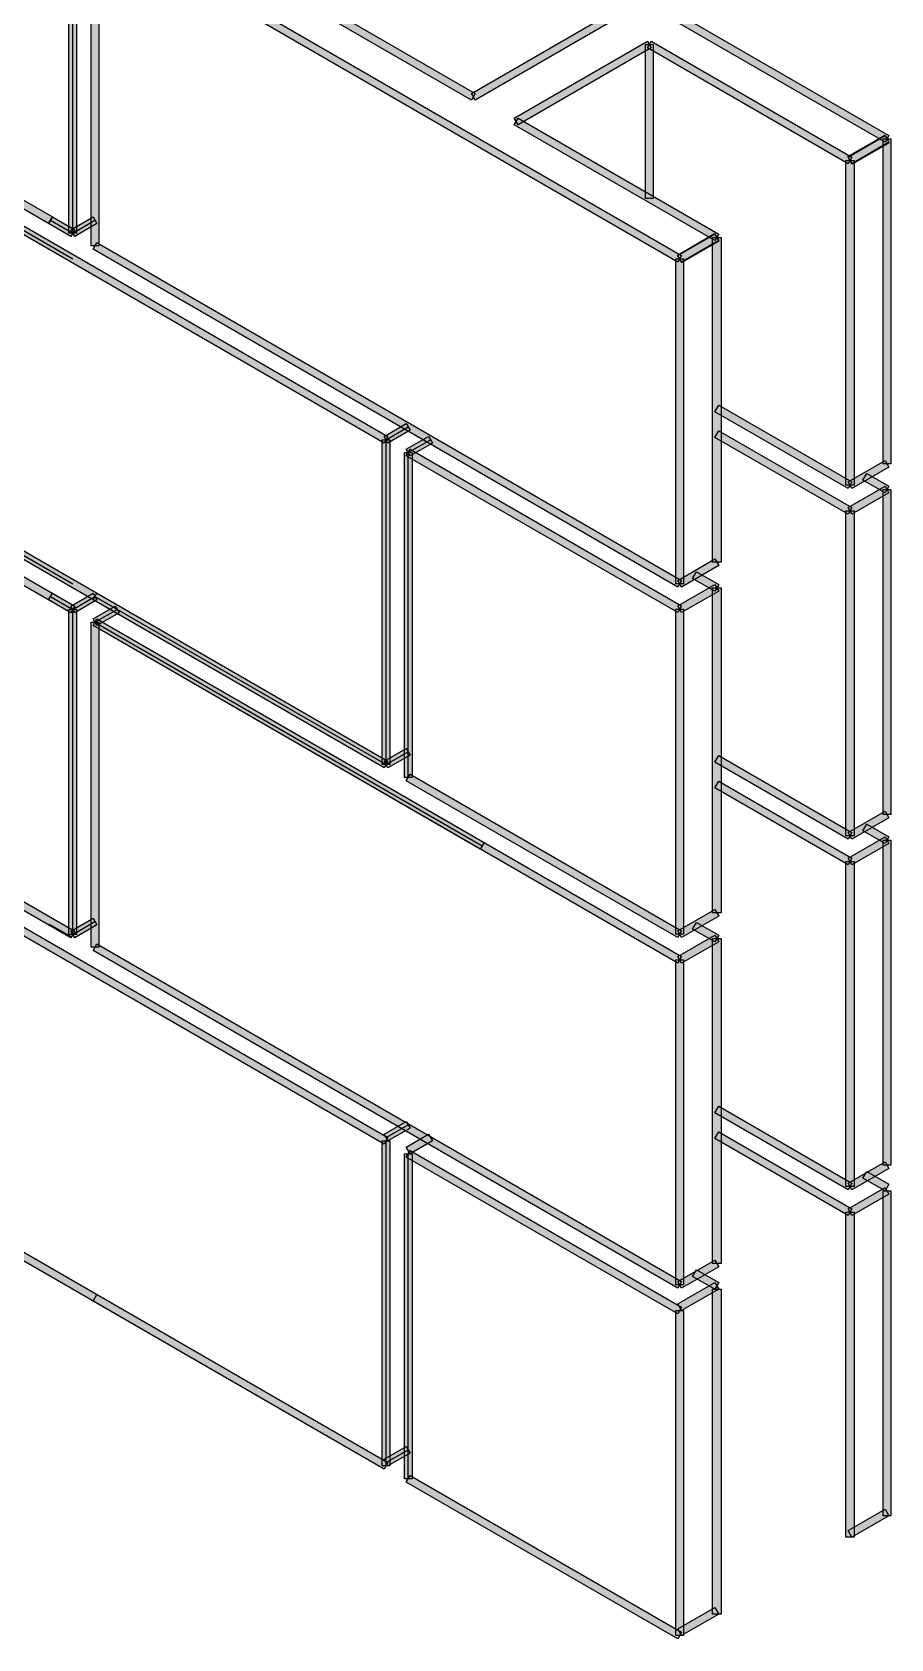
# Model space of a CAD drawing. Extents: x 0 to 119, y 0 to 84.
# Drawn here: x 53.977 to 55.986, y 64.091 to 67.848 of the extents above; entities that cross this region are included whole.
import ezdxf

# ---------------------------------------------------------------- set-up
doc = ezdxf.new("R2010")
doc.units = 0
doc.header["$MEASUREMENT"] = 0
doc.layers.add('3', color=7, linetype='CONTINUOUS')

msp = doc.modelspace()

# ---------------------------------------------------------------- linework, layer by layer
at = {"layer": '3', "color": 7, "linetype": 'Continuous'}
for p, q in [((54.072204, 67.378231), (54.072204, 68.138231)), ((53.436932, 67.685006), (54.072204, 67.318231)), ((54.020243, 67.408231), (54.072204, 67.378231)), ((54.072204, 67.378231), (54.124166, 67.408231)), ((53.436933, 66.925007), (54.072204, 66.558231)), ((54.805086, 66.895102), (54.857047, 66.925102)), ((54.805086, 66.135102), (54.805086, 66.895102)), ((54.857047, 66.865102), (54.909009, 66.895102)), ((54.857047, 66.105102), (54.857047, 66.865102)), ((54.020243, 66.528231), (54.072204, 66.498231)), ((54.037563, 66.518231), (54.072204, 66.498231)), ((54.037563, 66.518231), (54.072204, 66.498231)), ((54.072204, 66.498231), (54.124166, 66.528231)), ((54.124166, 66.528231), (54.805086, 66.135102)), ((54.072204, 65.738231), (54.072204, 66.498231)), ((54.124166, 66.468231), (54.176127, 66.498231)), ((54.124166, 66.468231), (55.030252, 65.945102)), ((54.805086, 66.135102), (54.857047, 66.165102)), ((54.017162, 65.762076), (54.069124, 65.732076)), ((54.072204, 65.738231), (54.124166, 65.768231)), ((54.034483, 65.752076), (54.069124, 65.732076)), ((54.034483, 65.752076), (54.069124, 65.732076)), ((54.805086, 65.262896), (54.857047, 65.292896)), ((54.805086, 64.495102), (54.805086, 65.255102)), ((54.857047, 64.465102), (54.857047, 65.225102)), ((54.805086, 64.502896), (54.857047, 64.532896))]:
    msp.add_line(p, q, dxfattribs=at)
for points in [[(54.60464, 68.380437), (54.61364, 68.396026), (55.981793, 67.606122), (55.972793, 67.590533), (54.60464, 68.380437)], [(52.716704, 68.150437), (52.725704, 68.166026), (54.024743, 67.416026), (54.015743, 67.400437), (52.716704, 68.150437)], [(54.081204, 67.378231), (54.063204, 67.378231), (54.063204, 68.138231), (54.081204, 68.138231), (54.081204, 67.378231)], [(54.115166, 68.108231), (54.133166, 68.108231), (54.133166, 67.348231), (54.115166, 67.348231), (54.115166, 68.108231)], [(55.496819, 67.326122), (55.487819, 67.310533), (54.119666, 68.100437), (54.128666, 68.116026), (55.496819, 67.326122)], [(55.013973, 67.704893), (55.004973, 67.689304), (54.292871, 68.100437), (54.301871, 68.116026), (55.013973, 67.704893)], [(55.316742, 67.884893), (55.325742, 67.869304), (55.013973, 67.689304), (55.004973, 67.704893), (55.316742, 67.884893)], [(55.416742, 67.827158), (55.425742, 67.811569), (55.113973, 67.631569), (55.104973, 67.647158), (55.416742, 67.827158)], [(55.895191, 67.556122), (55.886191, 67.540533), (55.416742, 67.811569), (55.425742, 67.827158), (55.895191, 67.556122)], [(55.412242, 67.819364), (55.430242, 67.819364), (55.430242, 67.459364), (55.412242, 67.459364), (55.412242, 67.819364)], [(54.809586, 66.902896), (54.800586, 66.887307), (53.432432, 67.677212), (53.441432, 67.6928), (54.809586, 66.902896)], [(55.104973, 67.631569), (55.113973, 67.647158), (55.583422, 67.376122), (55.574422, 67.360533), (55.104973, 67.631569)], [(55.895691, 67.539667), (55.885691, 67.556988), (55.972293, 67.606988), (55.982293, 67.589667), (55.895691, 67.539667)], [(55.895191, 67.540533), (55.886191, 67.556122), (55.972793, 67.606122), (55.981793, 67.590533), (55.895191, 67.540533)], [(55.968293, 67.598327), (55.986293, 67.598327), (55.986293, 66.838327), (55.968293, 66.838327), (55.968293, 67.598327)], [(55.880691, 67.548327), (55.900691, 67.548327), (55.900691, 66.788327), (55.880691, 66.788327), (55.880691, 67.548327)], [(54.076704, 67.386026), (54.067704, 67.370437), (54.015743, 67.400437), (54.024743, 67.416026), (54.076704, 67.386026)], [(54.119666, 67.416026), (54.128666, 67.400437), (54.076704, 67.370437), (54.067704, 67.386026), (54.119666, 67.416026)], [(55.497319, 67.309667), (55.487319, 67.326988), (55.573922, 67.376988), (55.583922, 67.359667), (55.497319, 67.309667)], [(55.496819, 67.310533), (55.487819, 67.326122), (55.574422, 67.376122), (55.583422, 67.360533), (55.496819, 67.310533)], [(54.119666, 67.340437), (54.128666, 67.356026), (55.496819, 66.566122), (55.487819, 66.550533), (54.119666, 67.340437)], [(55.568922, 67.368327), (55.588922, 67.368327), (55.588922, 66.608327), (55.568922, 66.608327), (55.568922, 67.368327)], [(55.501319, 66.558327), (55.483319, 66.558327), (55.483319, 67.318327), (55.501319, 67.318327), (55.501319, 66.558327)], [(54.076941, 66.505615), (54.067941, 66.490027), (52.699788, 67.279931), (52.708788, 67.29552), (54.076941, 66.505615)], [(55.574422, 66.960533), (55.583422, 66.976122), (55.895191, 66.796122), (55.886191, 66.780533), (55.574422, 66.960533)], [(54.809586, 66.142896), (54.800586, 66.127307), (53.432433, 66.917213), (53.441433, 66.932801), (54.809586, 66.142896)], [(54.809586, 66.887307), (54.800586, 66.902896), (54.852547, 66.932896), (54.861547, 66.917307), (54.809586, 66.887307)], [(54.796086, 66.895102), (54.814086, 66.895102), (54.814086, 66.135102), (54.796086, 66.135102), (54.796086, 66.895102)], [(54.796086, 66.895102), (54.814086, 66.895102), (54.814086, 66.135102), (54.796086, 66.135102), (54.796086, 66.895102)], [(54.861547, 66.857307), (54.852547, 66.872896), (54.904509, 66.902896), (54.913509, 66.887307), (54.861547, 66.857307)], [(55.895191, 66.736122), (55.886191, 66.720533), (55.574422, 66.900533), (55.583422, 66.916122), (55.895191, 66.736122)], [(54.848047, 66.865102), (54.866047, 66.865102), (54.866047, 66.105102), (54.848047, 66.105102), (54.848047, 66.865102)], [(54.848047, 66.865102), (54.866047, 66.865102), (54.866047, 66.105102), (54.848047, 66.105102), (54.848047, 66.865102)], [(55.496819, 66.506122), (55.487819, 66.490533), (54.852547, 66.857307), (54.861547, 66.872896), (55.496819, 66.506122)], [(55.972793, 66.846122), (55.981793, 66.830533), (55.895191, 66.780533), (55.886191, 66.796122), (55.972793, 66.846122)], [(55.972793, 66.846122), (55.981793, 66.830533), (55.895191, 66.780533), (55.886191, 66.796122), (55.972793, 66.846122)], [(55.920832, 66.800533), (55.929832, 66.816122), (55.981793, 66.786122), (55.972793, 66.770533), (55.920832, 66.800533)], [(55.895191, 66.720533), (55.886191, 66.736122), (55.972793, 66.786122), (55.981793, 66.770533), (55.895191, 66.720533)], [(55.968293, 66.778327), (55.986293, 66.778327), (55.986293, 66.018327), (55.968293, 66.018327), (55.968293, 66.778327)], [(55.880691, 66.728327), (55.900691, 66.728327), (55.900691, 65.968327), (55.880691, 65.968327), (55.880691, 66.728327)], [(55.574422, 66.616122), (55.583422, 66.600533), (55.496819, 66.550533), (55.487819, 66.566122), (55.574422, 66.616122)], [(55.574422, 66.616122), (55.583422, 66.600533), (55.496819, 66.550533), (55.487819, 66.566122), (55.574422, 66.616122)], [(55.496819, 66.490533), (55.487819, 66.506122), (55.574422, 66.556122), (55.583422, 66.540533), (55.496819, 66.490533)], [(55.52246, 66.570533), (55.53146, 66.586122), (55.583422, 66.556122), (55.574422, 66.540533), (55.52246, 66.570533)], [(52.699788, 66.519931), (52.708788, 66.53552), (54.076941, 65.745615), (54.067941, 65.730027), (52.699788, 66.519931)], [(54.076704, 66.506026), (54.067704, 66.490437), (54.015743, 66.520437), (54.024743, 66.536026), (54.076704, 66.506026)], [(54.076704, 66.490437), (54.067704, 66.506026), (54.119666, 66.536026), (54.128666, 66.520437), (54.076704, 66.490437)], [(54.076941, 66.490027), (54.067941, 66.505615), (54.119666, 66.536026), (54.128666, 66.520437), (54.076941, 66.490027)], [(54.076941, 66.490027), (54.067941, 66.505615), (54.119666, 66.536026), (54.128666, 66.520437), (54.076941, 66.490027)], [(54.809586, 66.142896), (54.800586, 66.127307), (54.119666, 66.520437), (54.128666, 66.536026), (54.809586, 66.142896)], [(54.809586, 66.142896), (54.800586, 66.127307), (54.119666, 66.520437), (54.128666, 66.536026), (54.809586, 66.142896)], [(55.568922, 66.548327), (55.588922, 66.548327), (55.588922, 65.788327), (55.568922, 65.788327), (55.568922, 66.548327)], [(54.081204, 65.738231), (54.063204, 65.738231), (54.063204, 66.498231), (54.081204, 66.498231), (54.081204, 65.738231)], [(54.128666, 66.460437), (54.119666, 66.476026), (54.171627, 66.506026), (54.180627, 66.490437), (54.128666, 66.460437)], [(55.034752, 65.952896), (55.025752, 65.937307), (54.119666, 66.460437), (54.128666, 66.476026), (55.034752, 65.952896)], [(55.034752, 65.952896), (55.025752, 65.937307), (54.119666, 66.460437), (54.128666, 66.476026), (55.034752, 65.952896)], [(55.496819, 65.686122), (55.487819, 65.670533), (54.119666, 66.460437), (54.128666, 66.476026), (55.496819, 65.686122)], [(55.501319, 65.738327), (55.483319, 65.738327), (55.483319, 66.498327), (55.501319, 66.498327), (55.501319, 65.738327)], [(55.501319, 65.738327), (55.483319, 65.738327), (55.483319, 66.498327), (55.501319, 66.498327), (55.501319, 65.738327)], [(54.115166, 66.468231), (54.133166, 66.468231), (54.133166, 65.708231), (54.115166, 65.708231), (54.115166, 66.468231)], [(54.115166, 66.468231), (54.133166, 66.468231), (54.133166, 65.708231), (54.115166, 65.708231), (54.115166, 66.468231)], [(54.133166, 65.708231), (54.115166, 65.708231), (54.115166, 66.468231), (54.133166, 66.468231), (54.133166, 65.708231)], [(54.809586, 66.127307), (54.800586, 66.142896), (54.852547, 66.172896), (54.861547, 66.157307), (54.809586, 66.127307)], [(55.574422, 66.140533), (55.583422, 66.156122), (55.895191, 65.976122), (55.886191, 65.960533), (55.574422, 66.140533)], [(54.852547, 66.097307), (54.861547, 66.112896), (55.496819, 65.746122), (55.487819, 65.730533), (54.852547, 66.097307)], [(55.895191, 65.916122), (55.886191, 65.900533), (55.574422, 66.080533), (55.583422, 66.096122), (55.895191, 65.916122)], [(54.809586, 65.262896), (54.800586, 65.247307), (53.432432, 66.037212), (53.441432, 66.0528), (54.809586, 65.262896)], [(55.972793, 66.026122), (55.981793, 66.010533), (55.895191, 65.960533), (55.886191, 65.976122), (55.972793, 66.026122)], [(55.972793, 66.026122), (55.981793, 66.010533), (55.895191, 65.960533), (55.886191, 65.976122), (55.972793, 66.026122)], [(55.920832, 65.980533), (55.929832, 65.996122), (55.981793, 65.966122), (55.972793, 65.950533), (55.920832, 65.980533)], [(55.895191, 65.900533), (55.886191, 65.916122), (55.972793, 65.966122), (55.981793, 65.950533), (55.895191, 65.900533)], [(55.895191, 65.900533), (55.886191, 65.916122), (55.972793, 65.966122), (55.981793, 65.950533), (55.895191, 65.900533)], [(55.968293, 65.958327), (55.986293, 65.958327), (55.986293, 65.198327), (55.968293, 65.198327), (55.968293, 65.958327)], [(55.968293, 65.958327), (55.986293, 65.958327), (55.986293, 65.198327), (55.968293, 65.198327), (55.968293, 65.958327)], [(55.880691, 65.908327), (55.900691, 65.908327), (55.900691, 65.148327), (55.880691, 65.148327), (55.880691, 65.908327)], [(55.880691, 65.908327), (55.900691, 65.908327), (55.900691, 65.148327), (55.880691, 65.148327), (55.880691, 65.908327)], [(54.119666, 65.776026), (54.128666, 65.760437), (54.076704, 65.730437), (54.067704, 65.746026), (54.119666, 65.776026)], [(54.119666, 65.776026), (54.128666, 65.760437), (54.076941, 65.730027), (54.067941, 65.745615), (54.119666, 65.776026)], [(54.119666, 65.776026), (54.128666, 65.760437), (54.076941, 65.730027), (54.067941, 65.745615), (54.119666, 65.776026)], [(55.574422, 65.796122), (55.583422, 65.780533), (55.496819, 65.730533), (55.487819, 65.746122), (55.574422, 65.796122)], [(55.52246, 65.750533), (55.53146, 65.766122), (55.583422, 65.736122), (55.574422, 65.720533), (55.52246, 65.750533)], [(55.496819, 65.670533), (55.487819, 65.686122), (55.574422, 65.736122), (55.583422, 65.720533), (55.496819, 65.670533)], [(55.496819, 65.670533), (55.487819, 65.686122), (55.574422, 65.736122), (55.583422, 65.720533), (55.496819, 65.670533)], [(55.568922, 65.728327), (55.588922, 65.728327), (55.588922, 64.968327), (55.568922, 64.968327), (55.568922, 65.728327)], [(55.568922, 65.728327), (55.588922, 65.728327), (55.588922, 64.968327), (55.568922, 64.968327), (55.568922, 65.728327)], [(54.119666, 65.700437), (54.128666, 65.716026), (55.496819, 64.926122), (55.487819, 64.910533), (54.119666, 65.700437)], [(55.501319, 64.918327), (55.483319, 64.918327), (55.483319, 65.678327), (55.501319, 65.678327), (55.501319, 64.918327)], [(55.501319, 64.918327), (55.483319, 64.918327), (55.483319, 65.678327), (55.501319, 65.678327), (55.501319, 64.918327)], [(55.574422, 65.320533), (55.583422, 65.336122), (55.895191, 65.156122), (55.886191, 65.140533), (55.574422, 65.320533)], [(55.574422, 65.320533), (55.583422, 65.336122), (55.895191, 65.156122), (55.886191, 65.140533), (55.574422, 65.320533)], [(54.809586, 64.502896), (54.800586, 64.487307), (53.432433, 65.277213), (53.441433, 65.292801), (54.809586, 64.502896)], [(54.809586, 65.255102), (54.800586, 65.27069), (54.852547, 65.30069), (54.861547, 65.285102), (54.809586, 65.255102)], [(55.895191, 65.096122), (55.886191, 65.080533), (55.574422, 65.260533), (55.583422, 65.276122), (55.895191, 65.096122)], [(54.796086, 65.255102), (54.814086, 65.255102), (54.814086, 64.495102), (54.796086, 64.495102), (54.796086, 65.255102)], [(54.796086, 65.255102), (54.814086, 65.255102), (54.814086, 64.495102), (54.796086, 64.495102), (54.796086, 65.255102)], [(54.861547, 65.225102), (54.852547, 65.24069), (54.904509, 65.27069), (54.913509, 65.255102), (54.861547, 65.225102)], [(54.848047, 65.225102), (54.866047, 65.225102), (54.866047, 64.465102), (54.848047, 64.465102), (54.848047, 65.225102)], [(54.848047, 65.225102), (54.866047, 65.225102), (54.866047, 64.465102), (54.848047, 64.465102), (54.848047, 65.225102)], [(55.496819, 64.866122), (55.487819, 64.850533), (54.852547, 65.217307), (54.861547, 65.232896), (55.496819, 64.866122)], [(55.972793, 65.206122), (55.981793, 65.190533), (55.895191, 65.140533), (55.886191, 65.156122), (55.972793, 65.206122)], [(55.972793, 65.206122), (55.981793, 65.190533), (55.895191, 65.140533), (55.886191, 65.156122), (55.972793, 65.206122)], [(55.972793, 65.206122), (55.981793, 65.190533), (55.895191, 65.140533), (55.886191, 65.156122), (55.972793, 65.206122)], [(55.920832, 65.168327), (55.929832, 65.183916), (55.981793, 65.153916), (55.972793, 65.138327), (55.920832, 65.168327)], [(55.895191, 65.080533), (55.886191, 65.096122), (55.972793, 65.146122), (55.981793, 65.130533), (55.895191, 65.080533)], [(55.968293, 65.138327), (55.986293, 65.138327), (55.986293, 64.378327), (55.968293, 64.378327), (55.968293, 65.138327)], [(55.880691, 65.088327), (55.900691, 65.088327), (55.900691, 64.328327), (55.880691, 64.328327), (55.880691, 65.088327)], [(55.574422, 64.976122), (55.583422, 64.960533), (55.496819, 64.910533), (55.487819, 64.926122), (55.574422, 64.976122)], [(55.574422, 64.976122), (55.583422, 64.960533), (55.496819, 64.910533), (55.487819, 64.926122), (55.574422, 64.976122)], [(55.52246, 64.938327), (55.53146, 64.953916), (55.583422, 64.923916), (55.574422, 64.908327), (55.52246, 64.938327)], [(54.809586, 64.502896), (54.800586, 64.487307), (54.119666, 64.880437), (54.128666, 64.896026), (54.809586, 64.502896)], [(55.496819, 64.858327), (55.487819, 64.873916), (55.574422, 64.923916), (55.583422, 64.908327), (55.496819, 64.858327)], [(55.568922, 64.908327), (55.588922, 64.908327), (55.588922, 64.148327), (55.568922, 64.148327), (55.568922, 64.908327)], [(55.501319, 64.098327), (55.483319, 64.098327), (55.483319, 64.858327), (55.501319, 64.858327), (55.501319, 64.098327)], [(55.501319, 64.098327), (55.483319, 64.098327), (55.483319, 64.858327), (55.501319, 64.858327), (55.501319, 64.098327)], [(54.809586, 64.495102), (54.800586, 64.51069), (54.852547, 64.54069), (54.861547, 64.525102), (54.809586, 64.495102)], [(54.852547, 64.457307), (54.861547, 64.472896), (55.496819, 64.106122), (55.487819, 64.090533), (54.852547, 64.457307)], [(55.972793, 64.393916), (55.981793, 64.378327), (55.895191, 64.328327), (55.886191, 64.343916), (55.972793, 64.393916)], [(55.972793, 64.393916), (55.981793, 64.378327), (55.895191, 64.328327), (55.886191, 64.343916), (55.972793, 64.393916)], [(55.574422, 64.163916), (55.583422, 64.148327), (55.496819, 64.098327), (55.487819, 64.113916), (55.574422, 64.163916)]]:
    msp.add_lwpolyline(points, dxfattribs=at)
for points in [[(54.60464, 68.380437), (54.61364, 68.396026), (55.981793, 67.606122)], [(54.60464, 68.380437), (55.981793, 67.606122), (55.972793, 67.590533)], [(54.60464, 68.380437), (55.972793, 67.590533), (54.60464, 68.380437)], [(52.716704, 68.150437), (52.725704, 68.166026), (54.024743, 67.416026)], [(52.716704, 68.150437), (54.024743, 67.416026), (54.015743, 67.400437)], [(52.716704, 68.150437), (54.015743, 67.400437), (52.716704, 68.150437)], [(54.081204, 67.378231), (54.063204, 67.378231), (54.063204, 68.138231)], [(54.081204, 67.378231), (54.063204, 68.138231), (54.081204, 68.138231)], [(54.081204, 67.378231), (54.081204, 68.138231), (54.081204, 67.378231)], [(54.115166, 68.108231), (54.133166, 68.108231), (54.133166, 67.348231)], [(54.115166, 68.108231), (54.133166, 67.348231), (54.115166, 67.348231)], [(54.115166, 68.108231), (54.115166, 67.348231), (54.115166, 68.108231)], [(55.496819, 67.326122), (54.119666, 68.100437), (54.128666, 68.116026)], [(55.496819, 67.326122), (55.487819, 67.310533), (54.119666, 68.100437)], [(55.496819, 67.326122), (54.128666, 68.116026), (55.496819, 67.326122)], [(55.013973, 67.704893), (54.292871, 68.100437), (54.301871, 68.116026)], [(55.013973, 67.704893), (55.004973, 67.689304), (54.292871, 68.100437)], [(55.013973, 67.704893), (54.301871, 68.116026), (55.013973, 67.704893)], [(55.316742, 67.884893), (55.013973, 67.689304), (55.004973, 67.704893)], [(55.316742, 67.884893), (55.004973, 67.704893), (55.316742, 67.884893)], [(55.316742, 67.884893), (55.325742, 67.869304), (55.013973, 67.689304)], [(55.416742, 67.827158), (55.113973, 67.631569), (55.104973, 67.647158)], [(55.416742, 67.827158), (55.104973, 67.647158), (55.416742, 67.827158)], [(55.416742, 67.827158), (55.425742, 67.811569), (55.113973, 67.631569)], [(55.895191, 67.556122), (55.416742, 67.811569), (55.425742, 67.827158)], [(55.895191, 67.556122), (55.425742, 67.827158), (55.895191, 67.556122)], [(55.412242, 67.819364), (55.430242, 67.819364), (55.430242, 67.459364)], [(55.412242, 67.819364), (55.430242, 67.459364), (55.412242, 67.459364)], [(55.412242, 67.819364), (55.412242, 67.459364), (55.412242, 67.819364)], [(55.895191, 67.556122), (55.886191, 67.540533), (55.416742, 67.811569)], [(54.809586, 66.902896), (53.432432, 67.677212), (53.441432, 67.6928)], [(54.809586, 66.902896), (54.800586, 66.887307), (53.432432, 67.677212)], [(54.809586, 66.902896), (53.441432, 67.6928), (54.809586, 66.902896)], [(55.104973, 67.631569), (55.113973, 67.647158), (55.583422, 67.376122)], [(55.104973, 67.631569), (55.583422, 67.376122), (55.574422, 67.360533)], [(55.104973, 67.631569), (55.574422, 67.360533), (55.104973, 67.631569)], [(55.895691, 67.539667), (55.885691, 67.556988), (55.972293, 67.606988)], [(55.895191, 67.540533), (55.886191, 67.556122), (55.972793, 67.606122)], [(55.895191, 67.540533), (55.972793, 67.606122), (55.981793, 67.590533)], [(55.895691, 67.539667), (55.972293, 67.606988), (55.982293, 67.589667)], [(55.895191, 67.540533), (55.981793, 67.590533), (55.895191, 67.540533)], [(55.895691, 67.539667), (55.982293, 67.589667), (55.895691, 67.539667)], [(55.968293, 67.598327), (55.986293, 67.598327), (55.986293, 66.838327)], [(55.968293, 67.598327), (55.986293, 66.838327), (55.968293, 66.838327)], [(55.968293, 67.598327), (55.968293, 66.838327), (55.968293, 67.598327)], [(55.880691, 67.548327), (55.900691, 67.548327), (55.900691, 66.788327)], [(55.880691, 67.548327), (55.900691, 66.788327), (55.880691, 66.788327)], [(55.880691, 67.548327), (55.880691, 66.788327), (55.880691, 67.548327)], [(54.076704, 67.386026), (54.015743, 67.400437), (54.024743, 67.416026)], [(54.076704, 67.386026), (54.024743, 67.416026), (54.076704, 67.386026)], [(54.119666, 67.416026), (54.076704, 67.370437), (54.067704, 67.386026)], [(54.119666, 67.416026), (54.067704, 67.386026), (54.119666, 67.416026)], [(54.119666, 67.416026), (54.128666, 67.400437), (54.076704, 67.370437)], [(54.076704, 67.386026), (54.067704, 67.370437), (54.015743, 67.400437)], [(55.497319, 67.309667), (55.487319, 67.326988), (55.573922, 67.376988)], [(55.496819, 67.310533), (55.487819, 67.326122), (55.574422, 67.376122)], [(55.496819, 67.310533), (55.574422, 67.376122), (55.583422, 67.360533)], [(55.497319, 67.309667), (55.573922, 67.376988), (55.583922, 67.359667)], [(54.119666, 67.340437), (54.128666, 67.356026), (55.496819, 66.566122)], [(54.119666, 67.340437), (55.496819, 66.566122), (55.487819, 66.550533)], [(54.119666, 67.340437), (55.487819, 66.550533), (54.119666, 67.340437)], [(55.496819, 67.310533), (55.583422, 67.360533), (55.496819, 67.310533)], [(55.497319, 67.309667), (55.583922, 67.359667), (55.497319, 67.309667)], [(55.568922, 67.368327), (55.588922, 67.368327), (55.588922, 66.608327)], [(55.568922, 67.368327), (55.588922, 66.608327), (55.568922, 66.608327)], [(55.568922, 67.368327), (55.568922, 66.608327), (55.568922, 67.368327)], [(55.501319, 66.558327), (55.483319, 66.558327), (55.483319, 67.318327)], [(55.501319, 66.558327), (55.483319, 67.318327), (55.501319, 67.318327)], [(55.501319, 66.558327), (55.501319, 67.318327), (55.501319, 66.558327)], [(54.076941, 66.505615), (52.699788, 67.279931), (52.708788, 67.29552)], [(54.076941, 66.505615), (54.067941, 66.490027), (52.699788, 67.279931)], [(54.076941, 66.505615), (52.708788, 67.29552), (54.076941, 66.505615)], [(55.574422, 66.960533), (55.583422, 66.976122), (55.895191, 66.796122)], [(54.809586, 66.142896), (53.432433, 66.917213), (53.441433, 66.932801)], [(54.809586, 66.142896), (53.441433, 66.932801), (54.809586, 66.142896)], [(54.809586, 66.887307), (54.800586, 66.902896), (54.852547, 66.932896)], [(54.809586, 66.887307), (54.852547, 66.932896), (54.861547, 66.917307)], [(55.574422, 66.960533), (55.895191, 66.796122), (55.886191, 66.780533)], [(55.574422, 66.960533), (55.886191, 66.780533), (55.574422, 66.960533)], [(54.809586, 66.142896), (54.800586, 66.127307), (53.432433, 66.917213)], [(54.796086, 66.895102), (54.814086, 66.895102), (54.814086, 66.135102)], [(54.796086, 66.895102), (54.814086, 66.135102), (54.796086, 66.135102)], [(54.796086, 66.895102), (54.796086, 66.135102), (54.796086, 66.895102)], [(54.796086, 66.895102), (54.814086, 66.895102), (54.814086, 66.135102)], [(54.796086, 66.895102), (54.814086, 66.135102), (54.796086, 66.135102)], [(54.796086, 66.895102), (54.796086, 66.135102), (54.796086, 66.895102)], [(54.809586, 66.887307), (54.861547, 66.917307), (54.809586, 66.887307)], [(54.861547, 66.857307), (54.852547, 66.872896), (54.904509, 66.902896)], [(54.861547, 66.857307), (54.904509, 66.902896), (54.913509, 66.887307)], [(54.861547, 66.857307), (54.913509, 66.887307), (54.861547, 66.857307)], [(55.895191, 66.736122), (55.574422, 66.900533), (55.583422, 66.916122)], [(55.895191, 66.736122), (55.886191, 66.720533), (55.574422, 66.900533)], [(55.895191, 66.736122), (55.583422, 66.916122), (55.895191, 66.736122)], [(54.848047, 66.865102), (54.866047, 66.865102), (54.866047, 66.105102)], [(54.848047, 66.865102), (54.866047, 66.105102), (54.848047, 66.105102)], [(54.848047, 66.865102), (54.848047, 66.105102), (54.848047, 66.865102)], [(54.848047, 66.865102), (54.866047, 66.865102), (54.866047, 66.105102)], [(54.848047, 66.865102), (54.866047, 66.105102), (54.848047, 66.105102)], [(54.848047, 66.865102), (54.848047, 66.105102), (54.848047, 66.865102)], [(55.496819, 66.506122), (54.852547, 66.857307), (54.861547, 66.872896)], [(55.496819, 66.506122), (55.487819, 66.490533), (54.852547, 66.857307)], [(55.496819, 66.506122), (54.861547, 66.872896), (55.496819, 66.506122)], [(55.972793, 66.846122), (55.895191, 66.780533), (55.886191, 66.796122)], [(55.972793, 66.846122), (55.886191, 66.796122), (55.972793, 66.846122)], [(55.972793, 66.846122), (55.895191, 66.780533), (55.886191, 66.796122)], [(55.972793, 66.846122), (55.886191, 66.796122), (55.972793, 66.846122)], [(55.972793, 66.846122), (55.981793, 66.830533), (55.895191, 66.780533)], [(55.972793, 66.846122), (55.981793, 66.830533), (55.895191, 66.780533)], [(55.920832, 66.800533), (55.929832, 66.816122), (55.981793, 66.786122)], [(55.895191, 66.720533), (55.886191, 66.736122), (55.972793, 66.786122)], [(55.895191, 66.720533), (55.972793, 66.786122), (55.981793, 66.770533)], [(55.920832, 66.800533), (55.981793, 66.786122), (55.972793, 66.770533)], [(55.920832, 66.800533), (55.972793, 66.770533), (55.920832, 66.800533)], [(55.968293, 66.778327), (55.986293, 66.778327), (55.986293, 66.018327)], [(55.968293, 66.778327), (55.986293, 66.018327), (55.968293, 66.018327)], [(55.968293, 66.778327), (55.968293, 66.018327), (55.968293, 66.778327)], [(55.895191, 66.720533), (55.981793, 66.770533), (55.895191, 66.720533)], [(55.880691, 66.728327), (55.900691, 66.728327), (55.900691, 65.968327)], [(55.880691, 66.728327), (55.900691, 65.968327), (55.880691, 65.968327)], [(55.880691, 66.728327), (55.880691, 65.968327), (55.880691, 66.728327)], [(55.574422, 66.616122), (55.496819, 66.550533), (55.487819, 66.566122)], [(55.574422, 66.616122), (55.487819, 66.566122), (55.574422, 66.616122)], [(55.574422, 66.616122), (55.496819, 66.550533), (55.487819, 66.566122)], [(55.574422, 66.616122), (55.487819, 66.566122), (55.574422, 66.616122)], [(55.574422, 66.616122), (55.583422, 66.600533), (55.496819, 66.550533)], [(55.574422, 66.616122), (55.583422, 66.600533), (55.496819, 66.550533)], [(55.496819, 66.490533), (55.487819, 66.506122), (55.574422, 66.556122)], [(55.496819, 66.490533), (55.574422, 66.556122), (55.583422, 66.540533)], [(55.52246, 66.570533), (55.53146, 66.586122), (55.583422, 66.556122)], [(55.52246, 66.570533), (55.583422, 66.556122), (55.574422, 66.540533)], [(55.52246, 66.570533), (55.574422, 66.540533), (55.52246, 66.570533)], [(52.699788, 66.519931), (52.708788, 66.53552), (54.076941, 65.745615)], [(52.699788, 66.519931), (54.076941, 65.745615), (54.067941, 65.730027)], [(52.699788, 66.519931), (54.067941, 65.730027), (52.699788, 66.519931)], [(54.076704, 66.506026), (54.015743, 66.520437), (54.024743, 66.536026)], [(54.076704, 66.506026), (54.067704, 66.490437), (54.015743, 66.520437)], [(54.076704, 66.506026), (54.024743, 66.536026), (54.076704, 66.506026)], [(54.076704, 66.490437), (54.067704, 66.506026), (54.119666, 66.536026)], [(54.076941, 66.490027), (54.067941, 66.505615), (54.119666, 66.536026)], [(54.076941, 66.490027), (54.067941, 66.505615), (54.119666, 66.536026)], [(54.076704, 66.490437), (54.119666, 66.536026), (54.128666, 66.520437)], [(54.076704, 66.490437), (54.128666, 66.520437), (54.076704, 66.490437)], [(54.076941, 66.490027), (54.119666, 66.536026), (54.128666, 66.520437)], [(54.076941, 66.490027), (54.119666, 66.536026), (54.128666, 66.520437)], [(54.076941, 66.490027), (54.128666, 66.520437), (54.076941, 66.490027)], [(54.076941, 66.490027), (54.128666, 66.520437), (54.076941, 66.490027)], [(54.809586, 66.142896), (54.119666, 66.520437), (54.128666, 66.536026)], [(54.809586, 66.142896), (54.119666, 66.520437), (54.128666, 66.536026)], [(54.809586, 66.142896), (54.800586, 66.127307), (54.119666, 66.520437)], [(54.809586, 66.142896), (54.800586, 66.127307), (54.119666, 66.520437)], [(54.809586, 66.142896), (54.128666, 66.536026), (54.809586, 66.142896)], [(54.809586, 66.142896), (54.128666, 66.536026), (54.809586, 66.142896)], [(55.496819, 66.490533), (55.583422, 66.540533), (55.496819, 66.490533)], [(55.568922, 66.548327), (55.588922, 66.548327), (55.588922, 65.788327)], [(55.568922, 66.548327), (55.588922, 65.788327), (55.568922, 65.788327)], [(55.568922, 66.548327), (55.568922, 65.788327), (55.568922, 66.548327)], [(54.081204, 65.738231), (54.063204, 65.738231), (54.063204, 66.498231)], [(54.081204, 65.738231), (54.063204, 66.498231), (54.081204, 66.498231)], [(54.081204, 65.738231), (54.081204, 66.498231), (54.081204, 65.738231)], [(54.128666, 66.460437), (54.119666, 66.476026), (54.171627, 66.506026)], [(55.034752, 65.952896), (54.119666, 66.460437), (54.128666, 66.476026)], [(55.034752, 65.952896), (54.119666, 66.460437), (54.128666, 66.476026)], [(55.496819, 65.686122), (54.119666, 66.460437), (54.128666, 66.476026)], [(54.128666, 66.460437), (54.171627, 66.506026), (54.180627, 66.490437)], [(54.128666, 66.460437), (54.180627, 66.490437), (54.128666, 66.460437)], [(55.034752, 65.952896), (54.128666, 66.476026), (55.034752, 65.952896)], [(55.034752, 65.952896), (54.128666, 66.476026), (55.034752, 65.952896)], [(55.496819, 65.686122), (54.128666, 66.476026), (55.496819, 65.686122)], [(55.501319, 65.738327), (55.483319, 65.738327), (55.483319, 66.498327)], [(55.501319, 65.738327), (55.483319, 66.498327), (55.501319, 66.498327)], [(55.501319, 65.738327), (55.483319, 65.738327), (55.483319, 66.498327)], [(55.501319, 65.738327), (55.483319, 66.498327), (55.501319, 66.498327)], [(55.501319, 65.738327), (55.501319, 66.498327), (55.501319, 65.738327)], [(55.501319, 65.738327), (55.501319, 66.498327), (55.501319, 65.738327)], [(54.115166, 66.468231), (54.133166, 66.468231), (54.133166, 65.708231)], [(54.115166, 66.468231), (54.133166, 65.708231), (54.115166, 65.708231)], [(54.115166, 66.468231), (54.115166, 65.708231), (54.115166, 66.468231)], [(54.115166, 66.468231), (54.133166, 66.468231), (54.133166, 65.708231)], [(54.115166, 66.468231), (54.133166, 65.708231), (54.115166, 65.708231)], [(54.115166, 66.468231), (54.115166, 65.708231), (54.115166, 66.468231)], [(54.133166, 65.708231), (54.115166, 65.708231), (54.115166, 66.468231)], [(54.133166, 65.708231), (54.115166, 66.468231), (54.133166, 66.468231)], [(55.034752, 65.952896), (55.025752, 65.937307), (54.119666, 66.460437)], [(55.034752, 65.952896), (55.025752, 65.937307), (54.119666, 66.460437)], [(55.496819, 65.686122), (55.487819, 65.670533), (54.119666, 66.460437)], [(54.133166, 65.708231), (54.133166, 66.468231), (54.133166, 65.708231)], [(54.809586, 66.127307), (54.800586, 66.142896), (54.852547, 66.172896)], [(54.809586, 66.127307), (54.852547, 66.172896), (54.861547, 66.157307)], [(54.809586, 66.127307), (54.861547, 66.157307), (54.809586, 66.127307)], [(55.574422, 66.140533), (55.583422, 66.156122), (55.895191, 65.976122)], [(55.574422, 66.140533), (55.895191, 65.976122), (55.886191, 65.960533)], [(55.574422, 66.140533), (55.886191, 65.960533), (55.574422, 66.140533)], [(54.852547, 66.097307), (54.861547, 66.112896), (55.496819, 65.746122)], [(54.852547, 66.097307), (55.496819, 65.746122), (55.487819, 65.730533)], [(54.852547, 66.097307), (55.487819, 65.730533), (54.852547, 66.097307)], [(55.895191, 65.916122), (55.574422, 66.080533), (55.583422, 66.096122)], [(55.895191, 65.916122), (55.886191, 65.900533), (55.574422, 66.080533)], [(55.895191, 65.916122), (55.583422, 66.096122), (55.895191, 65.916122)], [(54.809586, 65.262896), (53.432432, 66.037212), (53.441432, 66.0528)], [(54.809586, 65.262896), (54.800586, 65.247307), (53.432432, 66.037212)], [(54.809586, 65.262896), (53.441432, 66.0528), (54.809586, 65.262896)], [(55.972793, 66.026122), (55.895191, 65.960533), (55.886191, 65.976122)], [(55.972793, 66.026122), (55.886191, 65.976122), (55.972793, 66.026122)], [(55.972793, 66.026122), (55.895191, 65.960533), (55.886191, 65.976122)], [(55.972793, 66.026122), (55.886191, 65.976122), (55.972793, 66.026122)], [(55.972793, 66.026122), (55.981793, 66.010533), (55.895191, 65.960533)], [(55.972793, 66.026122), (55.981793, 66.010533), (55.895191, 65.960533)], [(55.920832, 65.980533), (55.929832, 65.996122), (55.981793, 65.966122)], [(55.895191, 65.900533), (55.886191, 65.916122), (55.972793, 65.966122)], [(55.895191, 65.900533), (55.886191, 65.916122), (55.972793, 65.966122)], [(55.895191, 65.900533), (55.972793, 65.966122), (55.981793, 65.950533)], [(55.895191, 65.900533), (55.972793, 65.966122), (55.981793, 65.950533)], [(55.895191, 65.900533), (55.981793, 65.950533), (55.895191, 65.900533)], [(55.895191, 65.900533), (55.981793, 65.950533), (55.895191, 65.900533)], [(55.920832, 65.980533), (55.981793, 65.966122), (55.972793, 65.950533)], [(55.920832, 65.980533), (55.972793, 65.950533), (55.920832, 65.980533)], [(55.968293, 65.958327), (55.986293, 65.958327), (55.986293, 65.198327)], [(55.968293, 65.958327), (55.986293, 65.198327), (55.968293, 65.198327)], [(55.968293, 65.958327), (55.968293, 65.198327), (55.968293, 65.958327)], [(55.968293, 65.958327), (55.986293, 65.958327), (55.986293, 65.198327)], [(55.968293, 65.958327), (55.986293, 65.198327), (55.968293, 65.198327)], [(55.968293, 65.958327), (55.968293, 65.198327), (55.968293, 65.958327)], [(55.880691, 65.908327), (55.900691, 65.908327), (55.900691, 65.148327)], [(55.880691, 65.908327), (55.900691, 65.148327), (55.880691, 65.148327)], [(55.880691, 65.908327), (55.880691, 65.148327), (55.880691, 65.908327)], [(55.880691, 65.908327), (55.900691, 65.908327), (55.900691, 65.148327)], [(55.880691, 65.908327), (55.900691, 65.148327), (55.880691, 65.148327)], [(55.880691, 65.908327), (55.880691, 65.148327), (55.880691, 65.908327)], [(54.119666, 65.776026), (54.076704, 65.730437), (54.067704, 65.746026)], [(54.119666, 65.776026), (54.067704, 65.746026), (54.119666, 65.776026)], [(54.119666, 65.776026), (54.076941, 65.730027), (54.067941, 65.745615)], [(54.119666, 65.776026), (54.067941, 65.745615), (54.119666, 65.776026)], [(54.119666, 65.776026), (54.076941, 65.730027), (54.067941, 65.745615)], [(54.119666, 65.776026), (54.067941, 65.745615), (54.119666, 65.776026)], [(54.119666, 65.776026), (54.128666, 65.760437), (54.076704, 65.730437)], [(54.119666, 65.776026), (54.128666, 65.760437), (54.076941, 65.730027)], [(54.119666, 65.776026), (54.128666, 65.760437), (54.076941, 65.730027)], [(55.574422, 65.796122), (55.496819, 65.730533), (55.487819, 65.746122)], [(55.574422, 65.796122), (55.487819, 65.746122), (55.574422, 65.796122)], [(55.574422, 65.796122), (55.583422, 65.780533), (55.496819, 65.730533)], [(55.52246, 65.750533), (55.53146, 65.766122), (55.583422, 65.736122)], [(55.496819, 65.670533), (55.487819, 65.686122), (55.574422, 65.736122)], [(55.496819, 65.670533), (55.487819, 65.686122), (55.574422, 65.736122)], [(55.496819, 65.670533), (55.574422, 65.736122), (55.583422, 65.720533)], [(55.496819, 65.670533), (55.574422, 65.736122), (55.583422, 65.720533)], [(55.52246, 65.750533), (55.583422, 65.736122), (55.574422, 65.720533)], [(55.52246, 65.750533), (55.574422, 65.720533), (55.52246, 65.750533)], [(55.568922, 65.728327), (55.588922, 65.728327), (55.588922, 64.968327)], [(55.568922, 65.728327), (55.588922, 64.968327), (55.568922, 64.968327)], [(55.568922, 65.728327), (55.568922, 64.968327), (55.568922, 65.728327)], [(55.568922, 65.728327), (55.588922, 65.728327), (55.588922, 64.968327)], [(55.568922, 65.728327), (55.588922, 64.968327), (55.568922, 64.968327)], [(55.568922, 65.728327), (55.568922, 64.968327), (55.568922, 65.728327)], [(54.119666, 65.700437), (54.128666, 65.716026), (55.496819, 64.926122)], [(54.119666, 65.700437), (55.496819, 64.926122), (55.487819, 64.910533)], [(54.119666, 65.700437), (55.487819, 64.910533), (54.119666, 65.700437)], [(55.496819, 65.670533), (55.583422, 65.720533), (55.496819, 65.670533)], [(55.496819, 65.670533), (55.583422, 65.720533), (55.496819, 65.670533)], [(55.501319, 64.918327), (55.483319, 64.918327), (55.483319, 65.678327)], [(55.501319, 64.918327), (55.483319, 65.678327), (55.501319, 65.678327)], [(55.501319, 64.918327), (55.483319, 64.918327), (55.483319, 65.678327)], [(55.501319, 64.918327), (55.483319, 65.678327), (55.501319, 65.678327)], [(55.501319, 64.918327), (55.501319, 65.678327), (55.501319, 64.918327)], [(55.501319, 64.918327), (55.501319, 65.678327), (55.501319, 64.918327)], [(55.574422, 65.320533), (55.583422, 65.336122), (55.895191, 65.156122)], [(55.574422, 65.320533), (55.583422, 65.336122), (55.895191, 65.156122)], [(55.574422, 65.320533), (55.895191, 65.156122), (55.886191, 65.140533)], [(55.574422, 65.320533), (55.886191, 65.140533), (55.574422, 65.320533)], [(55.574422, 65.320533), (55.895191, 65.156122), (55.886191, 65.140533)], [(55.574422, 65.320533), (55.886191, 65.140533), (55.574422, 65.320533)], [(54.809586, 64.502896), (53.432433, 65.277213), (53.441433, 65.292801)], [(54.809586, 64.502896), (54.800586, 64.487307), (53.432433, 65.277213)], [(54.809586, 64.502896), (53.441433, 65.292801), (54.809586, 64.502896)], [(54.809586, 65.255102), (54.800586, 65.27069), (54.852547, 65.30069)], [(54.809586, 65.255102), (54.852547, 65.30069), (54.861547, 65.285102)], [(54.809586, 65.255102), (54.861547, 65.285102), (54.809586, 65.255102)], [(55.895191, 65.096122), (55.574422, 65.260533), (55.583422, 65.276122)], [(55.895191, 65.096122), (55.583422, 65.276122), (55.895191, 65.096122)], [(54.796086, 65.255102), (54.814086, 65.255102), (54.814086, 64.495102)], [(54.796086, 65.255102), (54.814086, 64.495102), (54.796086, 64.495102)], [(54.796086, 65.255102), (54.796086, 64.495102), (54.796086, 65.255102)], [(54.796086, 65.255102), (54.814086, 65.255102), (54.814086, 64.495102)], [(54.796086, 65.255102), (54.814086, 64.495102), (54.796086, 64.495102)], [(54.796086, 65.255102), (54.796086, 64.495102), (54.796086, 65.255102)], [(54.861547, 65.225102), (54.852547, 65.24069), (54.904509, 65.27069)], [(54.861547, 65.225102), (54.904509, 65.27069), (54.913509, 65.255102)], [(54.861547, 65.225102), (54.913509, 65.255102), (54.861547, 65.225102)], [(55.895191, 65.096122), (55.886191, 65.080533), (55.574422, 65.260533)], [(54.848047, 65.225102), (54.866047, 65.225102), (54.866047, 64.465102)], [(54.848047, 65.225102), (54.866047, 64.465102), (54.848047, 64.465102)], [(54.848047, 65.225102), (54.848047, 64.465102), (54.848047, 65.225102)], [(54.848047, 65.225102), (54.866047, 65.225102), (54.866047, 64.465102)], [(54.848047, 65.225102), (54.866047, 64.465102), (54.848047, 64.465102)], [(54.848047, 65.225102), (54.848047, 64.465102), (54.848047, 65.225102)], [(55.496819, 64.866122), (54.852547, 65.217307), (54.861547, 65.232896)], [(55.496819, 64.866122), (55.487819, 64.850533), (54.852547, 65.217307)], [(55.496819, 64.866122), (54.861547, 65.232896), (55.496819, 64.866122)], [(55.972793, 65.206122), (55.895191, 65.140533), (55.886191, 65.156122)], [(55.972793, 65.206122), (55.886191, 65.156122), (55.972793, 65.206122)], [(55.972793, 65.206122), (55.895191, 65.140533), (55.886191, 65.156122)], [(55.972793, 65.206122), (55.886191, 65.156122), (55.972793, 65.206122)], [(55.972793, 65.206122), (55.895191, 65.140533), (55.886191, 65.156122)], [(55.972793, 65.206122), (55.886191, 65.156122), (55.972793, 65.206122)], [(55.972793, 65.206122), (55.981793, 65.190533), (55.895191, 65.140533)], [(55.972793, 65.206122), (55.981793, 65.190533), (55.895191, 65.140533)], [(55.972793, 65.206122), (55.981793, 65.190533), (55.895191, 65.140533)], [(55.920832, 65.168327), (55.929832, 65.183916), (55.981793, 65.153916)], [(55.920832, 65.168327), (55.981793, 65.153916), (55.972793, 65.138327)], [(55.920832, 65.168327), (55.972793, 65.138327), (55.920832, 65.168327)], [(55.895191, 65.080533), (55.886191, 65.096122), (55.972793, 65.146122)], [(55.895191, 65.080533), (55.972793, 65.146122), (55.981793, 65.130533)], [(55.895191, 65.080533), (55.981793, 65.130533), (55.895191, 65.080533)], [(55.968293, 65.138327), (55.986293, 65.138327), (55.986293, 64.378327)], [(55.968293, 65.138327), (55.986293, 64.378327), (55.968293, 64.378327)], [(55.968293, 65.138327), (55.968293, 64.378327), (55.968293, 65.138327)], [(55.880691, 65.088327), (55.900691, 65.088327), (55.900691, 64.328327)], [(55.880691, 65.088327), (55.900691, 64.328327), (55.880691, 64.328327)], [(55.880691, 65.088327), (55.880691, 64.328327), (55.880691, 65.088327)], [(55.574422, 64.976122), (55.496819, 64.910533), (55.487819, 64.926122)], [(55.574422, 64.976122), (55.487819, 64.926122), (55.574422, 64.976122)], [(55.574422, 64.976122), (55.496819, 64.910533), (55.487819, 64.926122)], [(55.574422, 64.976122), (55.487819, 64.926122), (55.574422, 64.976122)], [(55.574422, 64.976122), (55.583422, 64.960533), (55.496819, 64.910533)], [(55.574422, 64.976122), (55.583422, 64.960533), (55.496819, 64.910533)], [(55.52246, 64.938327), (55.53146, 64.953916), (55.583422, 64.923916)], [(55.52246, 64.938327), (55.583422, 64.923916), (55.574422, 64.908327)], [(55.52246, 64.938327), (55.574422, 64.908327), (55.52246, 64.938327)], [(54.809586, 64.502896), (54.119666, 64.880437), (54.128666, 64.896026)], [(54.809586, 64.502896), (54.128666, 64.896026), (54.809586, 64.502896)], [(55.496819, 64.858327), (55.487819, 64.873916), (55.574422, 64.923916)], [(55.496819, 64.858327), (55.574422, 64.923916), (55.583422, 64.908327)], [(55.496819, 64.858327), (55.583422, 64.908327), (55.496819, 64.858327)], [(55.568922, 64.908327), (55.588922, 64.908327), (55.588922, 64.148327)], [(55.568922, 64.908327), (55.588922, 64.148327), (55.568922, 64.148327)], [(55.568922, 64.908327), (55.568922, 64.148327), (55.568922, 64.908327)], [(54.809586, 64.502896), (54.800586, 64.487307), (54.119666, 64.880437)], [(55.501319, 64.098327), (55.483319, 64.098327), (55.483319, 64.858327)], [(55.501319, 64.098327), (55.483319, 64.858327), (55.501319, 64.858327)], [(55.501319, 64.098327), (55.483319, 64.098327), (55.483319, 64.858327)], [(55.501319, 64.098327), (55.483319, 64.858327), (55.501319, 64.858327)], [(55.501319, 64.098327), (55.501319, 64.858327), (55.501319, 64.098327)], [(55.501319, 64.098327), (55.501319, 64.858327), (55.501319, 64.098327)], [(54.809586, 64.495102), (54.800586, 64.51069), (54.852547, 64.54069)], [(54.809586, 64.495102), (54.852547, 64.54069), (54.861547, 64.525102)], [(54.809586, 64.495102), (54.861547, 64.525102), (54.809586, 64.495102)], [(54.852547, 64.457307), (54.861547, 64.472896), (55.496819, 64.106122)], [(54.852547, 64.457307), (55.496819, 64.106122), (55.487819, 64.090533)], [(54.852547, 64.457307), (55.487819, 64.090533), (54.852547, 64.457307)], [(55.972793, 64.393916), (55.895191, 64.328327), (55.886191, 64.343916)], [(55.972793, 64.393916), (55.886191, 64.343916), (55.972793, 64.393916)], [(55.972793, 64.393916), (55.895191, 64.328327), (55.886191, 64.343916)], [(55.972793, 64.393916), (55.886191, 64.343916), (55.972793, 64.393916)], [(55.972793, 64.393916), (55.981793, 64.378327), (55.895191, 64.328327)], [(55.972793, 64.393916), (55.981793, 64.378327), (55.895191, 64.328327)], [(55.574422, 64.163916), (55.496819, 64.098327), (55.487819, 64.113916)], [(55.574422, 64.163916), (55.487819, 64.113916), (55.574422, 64.163916)], [(55.574422, 64.163916), (55.583422, 64.148327), (55.496819, 64.098327)]]:
    msp.add_solid(points, dxfattribs=at)

doc.saveas('drawing.dxf')
